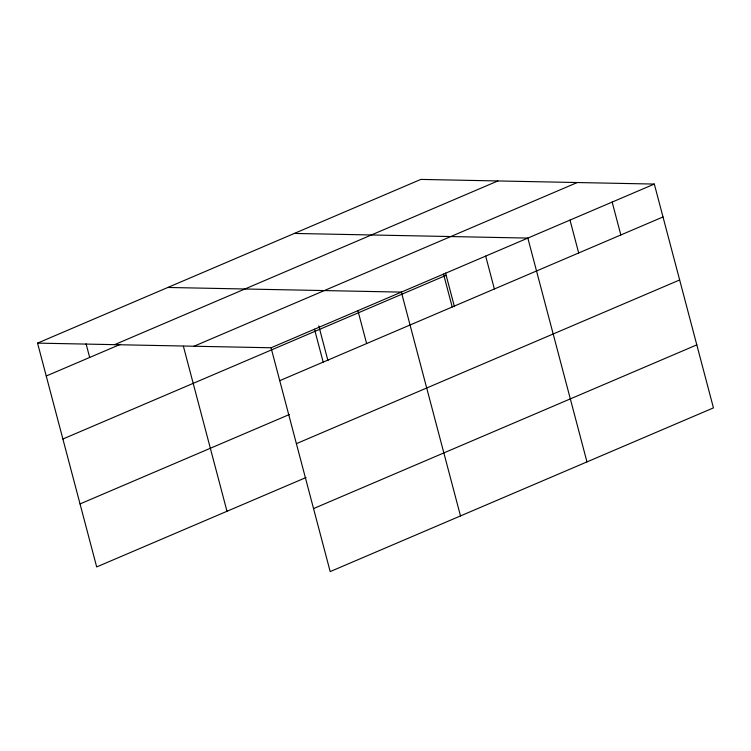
<?xml version="1.0" encoding="UTF-8"?>
<svg xmlns="http://www.w3.org/2000/svg" width="751" height="751" viewBox="0 0 751 751"><rect width="100%" height="100%" fill="white"/><g stroke="black" fill="none" stroke-linecap="round" stroke-linejoin="round"><path stroke-width="1.13" d="M37.55 343.123L420.813 179.414L654.318 184.07L713.45 407.877L330.187 571.586L271.055 347.769L37.55 343.123L96.682 566.93L306.042 477.514M114.603 344.653L497.866 180.953M46.243 376.007L120.395 344.334M194.002 346.239L577.256 182.531M271.055 347.769L654.318 184.07M62.887 439.016L446.15 275.307M279.748 380.663L663.002 216.955M80.038 503.93L289.398 414.505M296.392 443.663L679.655 279.963M313.543 508.577L696.806 344.878M294.336 233.439L527.84 238.086L586.972 461.903M167.858 287.464L401.363 292.111L460.494 515.928M612.159 202.075L620.842 234.96M570 220.081L578.692 252.974M485.681 256.1L494.374 288.985M445.55 273.054L454.43 306.643M443.522 274.106L452.215 306.99M357.927 310.661L366.619 343.554M318.781 325.953L327.952 360.668M314.491 329.22L323.183 362.104M183.385 346.23L226.99 511.271M86.083 343.845L89.679 357.457"/></g></svg>
